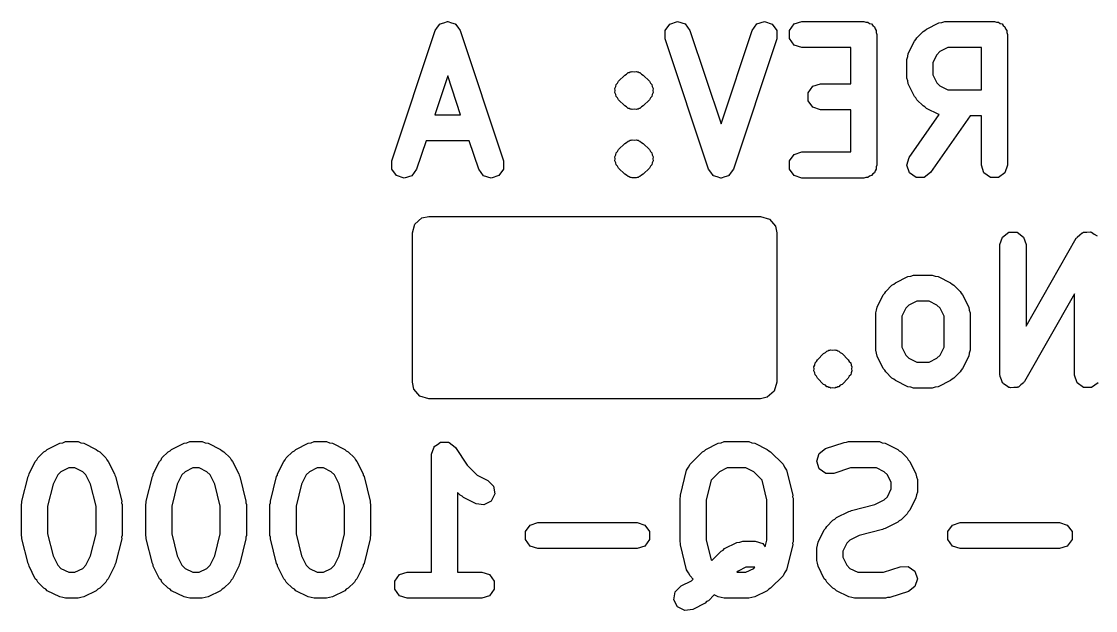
# Model space of a CAD drawing. Extents: x 69.1 to 85.2, y -176.3 to -166.8.
# Drawn here: x 69.14 to 77.37, y -176.12 to -171.61 of the extents above; entities that cross this region are included whole.
import ezdxf

# ---------------------------------------------------------------- set-up
doc = ezdxf.new("R2010")
doc.units = 0
doc.layers.add('BLACK', color=7, linetype='CONTINUOUS')

msp = doc.modelspace()

# ---------------------------------------------------------------- linework, layer by layer
at = {"layer": 'BLACK', "linetype": 'CONTINUOUS'}
for p, q in [((72.3295, -171.651), (72.3471, -171.627)), ((72.3471, -171.627), (72.3478, -171.627)), ((72.3478, -171.627), (72.3483, -171.626)), ((72.3483, -171.626), (72.3771, -171.617)), ((72.3771, -171.617), (72.4057, -171.607)), ((72.4057, -171.607), (72.4065, -171.608)), ((72.4065, -171.608), (72.4072, -171.607)), ((72.4072, -171.607), (72.4359, -171.617)), ((72.4359, -171.617), (72.4646, -171.626)), ((72.4646, -171.626), (72.4651, -171.627)), ((72.4651, -171.627), (72.4659, -171.627)), ((72.4659, -171.627), (72.4834, -171.651)), ((74.073, -171.677), (74.109, -171.627)), ((74.109, -171.627), (74.1676, -171.607)), ((74.1676, -171.607), (74.2265, -171.626)), ((74.2265, -171.626), (74.2632, -171.676)), ((74.7402, -171.676), (74.7769, -171.626)), ((74.7769, -171.626), (74.8358, -171.607)), ((74.8358, -171.607), (74.8944, -171.627)), ((74.8944, -171.627), (74.9304, -171.677)), ((75.0257, -171.676), (75.062, -171.626)), ((75.062, -171.626), (75.1208, -171.607)), ((75.1208, -171.607), (75.597, -171.607)), ((75.597, -171.607), (75.612, -171.612)), ((75.612, -171.612), (75.6279, -171.612)), ((75.6279, -171.612), (75.6407, -171.622)), ((75.6407, -171.622), (75.6557, -171.626)), ((75.6557, -171.626), (75.665, -171.639)), ((75.665, -171.639), (75.6779, -171.649)), ((76.076, -171.666), (76.1713, -171.618)), ((76.1713, -171.618), (76.1941, -171.615)), ((76.1941, -171.615), (76.216, -171.607)), ((76.216, -171.607), (76.597, -171.607)), ((76.597, -171.607), (76.612, -171.612)), ((76.612, -171.612), (76.6279, -171.612)), ((76.6279, -171.612), (76.6407, -171.622)), ((76.6407, -171.622), (76.6557, -171.626)), ((76.6557, -171.626), (76.665, -171.639)), ((76.665, -171.639), (76.6779, -171.649)), ((71.9783, -172.676), (72.3116, -171.676)), ((72.3116, -171.676), (72.3295, -171.651)), ((72.4834, -171.651), (72.5013, -171.676)), ((72.5013, -171.676), (72.8347, -172.676)), ((74.0735, -171.739), (74.073, -171.677)), ((74.2632, -171.676), (74.5017, -172.391)), ((74.5017, -172.391), (74.7402, -171.676)), ((74.9304, -171.677), (74.9299, -171.739)), ((75.0257, -171.738), (75.0257, -171.676)), ((75.6779, -171.649), (75.6827, -171.664)), ((75.6827, -171.664), (75.6921, -171.676)), ((75.6921, -171.676), (75.6921, -171.692)), ((75.6921, -171.692), (75.697, -171.707)), ((75.697, -171.707), (75.697, -172.707)), ((76.0024, -171.732), (76.05, -171.684)), ((76.05, -171.684), (76.0645, -171.677)), ((76.0645, -171.677), (76.076, -171.666)), ((76.6779, -171.649), (76.6827, -171.664)), ((76.6827, -171.664), (76.6921, -171.676)), ((76.6921, -171.676), (76.6921, -171.692)), ((76.6921, -171.692), (76.697, -171.707)), ((76.697, -171.707), (76.697, -172.707)), ((74.4068, -172.739), (74.0735, -171.739)), ((74.9299, -171.739), (74.5966, -172.739)), ((75.062, -171.788), (75.0257, -171.738)), ((75.1208, -171.807), (75.062, -171.788)), ((75.497, -171.807), (75.1208, -171.807)), ((75.497, -172.084), (75.497, -171.807)), ((75.9361, -171.853), (75.9837, -171.758)), ((75.9837, -171.758), (75.9951, -171.746)), ((75.9951, -171.746), (76.0024, -171.732)), ((76.2396, -171.807), (76.18, -171.837)), ((76.497, -171.807), (76.2396, -171.807)), ((76.497, -172.131), (76.497, -171.807)), ((75.9255, -171.898), (75.9326, -171.876)), ((75.9326, -171.876), (75.9361, -171.853)), ((76.1553, -171.862), (76.1255, -171.921)), ((76.18, -171.837), (76.1553, -171.862)), ((75.9255, -172.041), (75.9255, -171.898)), ((76.1255, -171.921), (76.1255, -172.017)), ((72.4065, -172.024), (72.3071, -172.322)), ((72.5058, -172.322), (72.4065, -172.024)), ((73.7167, -172.065), (73.7643, -172.018)), ((73.7643, -172.018), (73.7784, -172.01)), ((73.7784, -172.01), (73.7896, -171.999)), ((73.7896, -171.999), (73.7976, -171.998)), ((73.7976, -171.998), (73.8041, -171.993)), ((73.8041, -171.993), (73.8122, -171.993)), ((73.8122, -171.993), (73.8194, -171.99)), ((73.8194, -171.99), (73.835, -171.992)), ((73.835, -171.992), (73.8507, -171.99)), ((73.8507, -171.99), (73.8579, -171.993)), ((73.8579, -171.993), (73.8659, -171.993)), ((73.8659, -171.993), (73.8725, -171.998)), ((73.8725, -171.998), (73.8804, -171.999)), ((73.8804, -171.999), (73.8916, -172.01)), ((73.8916, -172.01), (73.9058, -172.018)), ((73.9058, -172.018), (73.9534, -172.065)), ((75.9326, -172.063), (75.9255, -172.041)), ((76.1255, -172.017), (76.1553, -172.077)), ((73.6887, -172.12), (73.6958, -172.106)), ((73.6911, -172.136), (73.6887, -172.12)), ((73.6887, -172.152), (73.6911, -172.136)), ((73.6958, -172.106), (73.6983, -172.091)), ((73.6983, -172.091), (73.7095, -172.079)), ((73.7095, -172.079), (73.7167, -172.065)), ((73.9534, -172.065), (73.9606, -172.079)), ((73.9606, -172.079), (73.9718, -172.091)), ((73.9718, -172.091), (73.9742, -172.106)), ((73.9742, -172.106), (73.9814, -172.12)), ((73.9814, -172.12), (73.979, -172.136)), ((73.979, -172.136), (73.9814, -172.152)), ((75.1685, -172.153), (75.2048, -172.103)), ((75.2048, -172.103), (75.2636, -172.084)), ((75.2636, -172.084), (75.497, -172.084)), ((75.9361, -172.085), (75.9326, -172.063)), ((75.9837, -172.181), (75.9361, -172.085)), ((76.1553, -172.077), (76.18, -172.101)), ((76.18, -172.101), (76.2396, -172.131)), ((76.2396, -172.131), (76.497, -172.131)), ((73.6958, -172.166), (73.6887, -172.152)), ((73.6983, -172.181), (73.6958, -172.166)), ((73.7095, -172.193), (73.6983, -172.181)), ((73.7167, -172.207), (73.7095, -172.193)), ((73.7643, -172.254), (73.7167, -172.207)), ((73.9534, -172.207), (73.9058, -172.254)), ((73.9606, -172.193), (73.9534, -172.207)), ((73.9718, -172.181), (73.9606, -172.193)), ((73.9742, -172.166), (73.9718, -172.181)), ((73.9814, -172.152), (73.9742, -172.166)), ((75.1685, -172.214), (75.1685, -172.153)), ((75.2048, -172.264), (75.1685, -172.214)), ((75.9951, -172.192), (75.9837, -172.181)), ((76.0024, -172.207), (75.9951, -172.192)), ((76.05, -172.254), (76.0024, -172.207)), ((73.7784, -172.261), (73.7643, -172.254)), ((73.7896, -172.273), (73.7784, -172.261)), ((73.7976, -172.274), (73.7896, -172.273)), ((73.8041, -172.279), (73.7976, -172.274)), ((73.8122, -172.279), (73.8041, -172.279)), ((73.8194, -172.282), (73.8122, -172.279)), ((73.835, -172.28), (73.8194, -172.282)), ((73.8507, -172.282), (73.835, -172.28)), ((73.8579, -172.279), (73.8507, -172.282)), ((73.8659, -172.279), (73.8579, -172.279)), ((73.8725, -172.274), (73.8659, -172.279)), ((73.8804, -172.273), (73.8725, -172.274)), ((73.8916, -172.261), (73.8804, -172.273)), ((73.9058, -172.254), (73.8916, -172.261)), ((75.2636, -172.284), (75.2048, -172.264)), ((75.497, -172.284), (75.2636, -172.284)), ((75.497, -172.607), (75.497, -172.284)), ((76.0645, -172.262), (76.05, -172.254)), ((76.076, -172.273), (76.0645, -172.262)), ((76.1713, -172.321), (76.076, -172.273)), ((72.3071, -172.322), (72.5058, -172.322)), ((75.9436, -172.65), (76.1739, -172.321)), ((76.4109, -172.331), (76.1074, -172.765)), ((76.1739, -172.321), (76.1713, -172.321)), ((76.497, -172.331), (76.4109, -172.331)), ((76.497, -172.707), (76.497, -172.331)), ((72.2405, -172.522), (72.168, -172.739)), ((72.5725, -172.522), (72.2405, -172.522)), ((72.6449, -172.739), (72.5725, -172.522)), ((73.7167, -172.589), (73.7643, -172.541)), ((73.7643, -172.541), (73.7784, -172.534)), ((73.7784, -172.534), (73.7896, -172.523)), ((73.7896, -172.523), (73.7976, -172.522)), ((73.7976, -172.522), (73.8041, -172.517)), ((73.8041, -172.517), (73.8122, -172.517)), ((73.8122, -172.517), (73.8194, -172.513)), ((73.8194, -172.513), (73.835, -172.516)), ((73.835, -172.516), (73.8507, -172.513)), ((73.8507, -172.513), (73.8579, -172.517)), ((73.8579, -172.517), (73.8659, -172.517)), ((73.8659, -172.517), (73.8725, -172.522)), ((73.8725, -172.522), (73.8804, -172.523)), ((73.8804, -172.523), (73.8916, -172.534)), ((73.8916, -172.534), (73.9058, -172.541)), ((73.9058, -172.541), (73.9534, -172.589)), ((73.6887, -172.644), (73.6958, -172.63)), ((73.6958, -172.63), (73.6983, -172.614)), ((73.6983, -172.614), (73.7095, -172.603)), ((73.7095, -172.603), (73.7167, -172.589)), ((73.9534, -172.589), (73.9606, -172.603)), ((73.9606, -172.603), (73.9718, -172.614)), ((73.9718, -172.614), (73.9742, -172.63)), ((73.9742, -172.63), (73.9814, -172.644)), ((75.0257, -172.676), (75.062, -172.626)), ((75.062, -172.626), (75.1208, -172.607)), ((75.1208, -172.607), (75.497, -172.607)), ((71.9778, -172.738), (71.9783, -172.676)), ((72.8347, -172.676), (72.8351, -172.738)), ((73.6911, -172.66), (73.6887, -172.644)), ((73.6887, -172.675), (73.6911, -172.66)), ((73.6958, -172.69), (73.6887, -172.675)), ((73.6983, -172.705), (73.6958, -172.69)), ((73.7095, -172.716), (73.6983, -172.705)), ((73.9718, -172.705), (73.9606, -172.716)), ((73.9742, -172.69), (73.9718, -172.705)), ((73.9814, -172.675), (73.9742, -172.69)), ((73.9814, -172.644), (73.979, -172.66)), ((73.979, -172.66), (73.9814, -172.675)), ((75.0257, -172.738), (75.0257, -172.676)), ((75.697, -172.707), (75.6921, -172.722)), ((75.9255, -172.709), (75.9436, -172.65)), ((75.9457, -172.768), (75.9255, -172.709)), ((76.516, -172.766), (76.497, -172.707)), ((76.697, -172.707), (76.6779, -172.766)), ((72.0138, -172.788), (71.9778, -172.738)), ((72.0724, -172.807), (72.0138, -172.788)), ((72.1313, -172.789), (72.0724, -172.807)), ((72.168, -172.739), (72.1313, -172.789)), ((72.6816, -172.789), (72.6449, -172.739)), ((72.7406, -172.807), (72.6816, -172.789)), ((72.7992, -172.788), (72.7406, -172.807)), ((72.8351, -172.738), (72.7992, -172.788)), ((73.7167, -172.73), (73.7095, -172.716)), ((73.7643, -172.778), (73.7167, -172.73)), ((73.7784, -172.785), (73.7643, -172.778)), ((73.7896, -172.796), (73.7784, -172.785)), ((73.7976, -172.798), (73.7896, -172.796)), ((73.8041, -172.802), (73.7976, -172.798)), ((73.8725, -172.798), (73.8659, -172.802)), ((73.8804, -172.796), (73.8725, -172.798)), ((73.8916, -172.785), (73.8804, -172.796)), ((73.9058, -172.778), (73.8916, -172.785)), ((73.9534, -172.73), (73.9058, -172.778)), ((73.9606, -172.716), (73.9534, -172.73)), ((74.4248, -172.763), (74.4068, -172.739)), ((74.4423, -172.788), (74.4248, -172.763)), ((74.4431, -172.788), (74.4423, -172.788)), ((74.4436, -172.789), (74.4431, -172.788)), ((74.4723, -172.798), (74.4436, -172.789)), ((74.501, -172.807), (74.4723, -172.798)), ((74.5311, -172.798), (74.5025, -172.807)), ((74.5599, -172.789), (74.5311, -172.798)), ((74.5603, -172.788), (74.5599, -172.789)), ((74.5611, -172.788), (74.5603, -172.788)), ((74.5787, -172.763), (74.5611, -172.788)), ((74.5966, -172.739), (74.5787, -172.763)), ((75.062, -172.788), (75.0257, -172.738)), ((75.1208, -172.807), (75.062, -172.788)), ((75.6407, -172.793), (75.6279, -172.802)), ((75.6557, -172.788), (75.6407, -172.793)), ((75.665, -172.775), (75.6557, -172.788)), ((75.6779, -172.766), (75.665, -172.775)), ((75.6827, -172.751), (75.6779, -172.766)), ((75.6921, -172.738), (75.6827, -172.751)), ((75.6921, -172.722), (75.6921, -172.738)), ((75.9963, -172.803), (75.9457, -172.768)), ((76.1074, -172.765), (76.0581, -172.802)), ((76.566, -172.802), (76.516, -172.766)), ((76.6779, -172.766), (76.6279, -172.802)), ((73.8122, -172.802), (73.8041, -172.802)), ((73.8194, -172.806), (73.8122, -172.802)), ((73.835, -172.804), (73.8194, -172.806)), ((73.8507, -172.806), (73.835, -172.804)), ((73.8579, -172.802), (73.8507, -172.806)), ((73.8659, -172.802), (73.8579, -172.802)), ((74.5017, -172.807), (74.501, -172.807)), ((74.5025, -172.807), (74.5017, -172.807)), ((75.597, -172.807), (75.1208, -172.807)), ((75.612, -172.802), (75.597, -172.807)), ((75.6279, -172.802), (75.612, -172.802)), ((76.0581, -172.802), (75.9963, -172.803)), ((76.6279, -172.802), (76.566, -172.802)), ((72.156, -173.159), (72.2097, -173.112)), ((72.2097, -173.112), (72.262, -173.101)), ((72.262, -173.101), (74.804, -173.101)), ((74.804, -173.101), (74.8721, -173.121)), ((74.8721, -173.121), (74.9186, -173.175)), ((72.136, -173.227), (72.156, -173.159)), ((74.9186, -173.175), (74.93, -173.227)), ((72.136, -174.372), (72.136, -173.227)), ((74.93, -173.227), (74.93, -174.372)), ((76.6398, -173.317), (76.6589, -173.259)), ((76.6589, -173.259), (76.7089, -173.222)), ((76.7089, -173.222), (76.7707, -173.222)), ((76.7707, -173.222), (76.8207, -173.259)), ((76.8207, -173.259), (76.8398, -173.317)), ((76.8398, -173.941), (77.2244, -173.268)), ((77.2244, -173.268), (77.2286, -173.264)), ((77.2286, -173.264), (77.2303, -173.259)), ((77.2303, -173.259), (77.2511, -173.243)), ((77.2511, -173.243), (77.2702, -173.226)), ((77.2702, -173.226), (77.2758, -173.226)), ((77.2758, -173.226), (77.2803, -173.222)), ((77.2803, -173.222), (77.306, -173.222)), ((77.306, -173.222), (77.3316, -173.219)), ((77.3316, -173.219), (77.3365, -173.222)), ((77.3365, -173.222), (77.3421, -173.222)), ((77.3421, -173.222), (77.3629, -173.237)), ((77.3629, -173.237), (77.3853, -173.25)), ((76.6398, -174.317), (76.6398, -173.317)), ((76.8398, -173.317), (76.8398, -173.941)), ((75.812, -173.628), (75.8264, -173.62)), ((75.8264, -173.62), (75.8379, -173.609)), ((75.8379, -173.609), (75.9332, -173.561)), ((75.9332, -173.561), (75.956, -173.558)), ((75.956, -173.558), (75.9779, -173.551)), ((75.9779, -173.551), (76.1208, -173.551)), ((76.1208, -173.551), (76.1427, -173.558)), ((76.1427, -173.558), (76.1655, -173.561)), ((76.1655, -173.561), (76.2607, -173.609)), ((76.2607, -173.609), (76.2723, -173.62)), ((76.2723, -173.62), (76.2867, -173.628)), ((75.698, -173.796), (75.7456, -173.701)), ((75.7456, -173.701), (75.757, -173.69)), ((75.757, -173.69), (75.7643, -173.675)), ((75.7643, -173.675), (75.812, -173.628)), ((76.2867, -173.628), (76.3343, -173.675)), ((76.3343, -173.675), (76.3417, -173.69)), ((76.3417, -173.69), (76.3531, -173.701)), ((76.3531, -173.701), (76.4007, -173.796)), ((77.2112, -173.694), (76.8266, -174.367)), ((77.2112, -174.317), (77.2112, -173.694)), ((75.9419, -173.781), (75.9172, -173.805)), ((76.0015, -173.751), (75.9419, -173.781)), ((76.0972, -173.751), (76.0015, -173.751)), ((76.1568, -173.781), (76.0972, -173.751)), ((76.1814, -173.805), (76.1568, -173.781)), ((75.6874, -173.841), (75.6946, -173.819)), ((75.6874, -174.127), (75.6874, -173.841)), ((75.6946, -173.819), (75.698, -173.796)), ((75.9172, -173.805), (75.8874, -173.865)), ((75.8874, -173.865), (75.8874, -174.103)), ((76.2112, -173.865), (76.1814, -173.805)), ((76.2112, -174.103), (76.2112, -173.865)), ((76.4007, -173.796), (76.4041, -173.819)), ((76.4041, -173.819), (76.4112, -173.841)), ((76.4112, -173.841), (76.4112, -174.127)), ((75.8874, -174.103), (75.9172, -174.163)), ((76.1814, -174.163), (76.2112, -174.103)), ((75.2405, -174.199), (75.2881, -174.151)), ((75.2881, -174.151), (75.3023, -174.144)), ((75.3023, -174.144), (75.3135, -174.133)), ((75.3135, -174.133), (75.3214, -174.132)), ((75.3214, -174.132), (75.328, -174.127)), ((75.328, -174.127), (75.336, -174.127)), ((75.336, -174.127), (75.3432, -174.123)), ((75.3432, -174.123), (75.3589, -174.126)), ((75.3589, -174.126), (75.3745, -174.123)), ((75.3745, -174.123), (75.3817, -174.127)), ((75.3817, -174.127), (75.3898, -174.127)), ((75.3898, -174.127), (75.3963, -174.132)), ((75.3963, -174.132), (75.4043, -174.133)), ((75.4043, -174.133), (75.4155, -174.144)), ((75.4155, -174.144), (75.4296, -174.151)), ((75.4296, -174.151), (75.4772, -174.199)), ((75.6946, -174.149), (75.6874, -174.127)), ((75.698, -174.172), (75.6946, -174.149)), ((75.7456, -174.267), (75.698, -174.172)), ((75.9172, -174.163), (75.9419, -174.188)), ((75.9419, -174.188), (76.0015, -174.217)), ((76.0972, -174.217), (76.1568, -174.188)), ((76.1568, -174.188), (76.1814, -174.163)), ((76.4007, -174.172), (76.3531, -174.267)), ((76.4041, -174.149), (76.4007, -174.172)), ((76.4112, -174.127), (76.4041, -174.149)), ((75.2125, -174.254), (75.2197, -174.24)), ((75.2149, -174.27), (75.2125, -174.254)), ((75.2125, -174.285), (75.2149, -174.27)), ((75.2197, -174.24), (75.2221, -174.224)), ((75.2221, -174.224), (75.2333, -174.213)), ((75.2333, -174.213), (75.2405, -174.199)), ((75.4772, -174.199), (75.4844, -174.213)), ((75.4844, -174.213), (75.4956, -174.224)), ((75.4956, -174.224), (75.4981, -174.24)), ((75.4981, -174.24), (75.5052, -174.254)), ((75.5052, -174.254), (75.5028, -174.27)), ((75.5028, -174.27), (75.5052, -174.285)), ((75.757, -174.278), (75.7456, -174.267)), ((75.7643, -174.293), (75.757, -174.278)), ((76.0015, -174.217), (76.0972, -174.217)), ((76.3417, -174.278), (76.3343, -174.293)), ((76.3531, -174.267), (76.3417, -174.278)), ((75.2197, -174.3), (75.2125, -174.285)), ((75.2221, -174.315), (75.2197, -174.3)), ((75.2333, -174.326), (75.2221, -174.315)), ((75.2405, -174.34), (75.2333, -174.326)), ((75.2881, -174.388), (75.2405, -174.34)), ((75.4772, -174.34), (75.4296, -174.388)), ((75.4844, -174.326), (75.4772, -174.34)), ((75.4956, -174.315), (75.4844, -174.326)), ((75.4981, -174.3), (75.4956, -174.315)), ((75.5052, -174.285), (75.4981, -174.3)), ((75.812, -174.34), (75.7643, -174.293)), ((75.8264, -174.348), (75.812, -174.34)), ((75.8379, -174.359), (75.8264, -174.348)), ((75.9332, -174.407), (75.8379, -174.359)), ((76.2607, -174.359), (76.1655, -174.407)), ((76.2723, -174.348), (76.2607, -174.359)), ((76.2867, -174.34), (76.2723, -174.348)), ((76.3343, -174.293), (76.2867, -174.34)), ((76.6416, -174.323), (76.6398, -174.317)), ((76.6404, -174.328), (76.6416, -174.323)), ((76.651, -174.352), (76.6404, -174.328)), ((76.6589, -174.376), (76.651, -174.352)), ((77.2303, -174.376), (77.2112, -174.317)), ((72.1474, -174.424), (72.136, -174.372)), ((72.1939, -174.478), (72.1474, -174.424)), ((74.91, -174.44), (74.8563, -174.487)), ((74.93, -174.372), (74.91, -174.44)), ((75.3023, -174.395), (75.2881, -174.388)), ((75.3135, -174.406), (75.3023, -174.395)), ((75.3214, -174.408), (75.3135, -174.406)), ((75.328, -174.412), (75.3214, -174.408)), ((75.336, -174.412), (75.328, -174.412)), ((75.3432, -174.416), (75.336, -174.412)), ((75.3589, -174.414), (75.3432, -174.416)), ((75.3745, -174.416), (75.3589, -174.414)), ((75.3817, -174.412), (75.3745, -174.416)), ((75.3898, -174.412), (75.3817, -174.412)), ((75.3963, -174.408), (75.3898, -174.412)), ((75.4043, -174.406), (75.3963, -174.408)), ((75.4155, -174.395), (75.4043, -174.406)), ((75.4296, -174.388), (75.4155, -174.395)), ((75.956, -174.41), (75.9332, -174.407)), ((75.9779, -174.417), (75.956, -174.41)), ((76.1208, -174.417), (75.9779, -174.417)), ((76.1427, -174.41), (76.1208, -174.417)), ((76.1655, -174.407), (76.1427, -174.41)), ((76.6635, -174.379), (76.6589, -174.376)), ((76.6658, -174.385), (76.6635, -174.379)), ((76.6881, -174.397), (76.6658, -174.385)), ((76.7089, -174.412), (76.6881, -174.397)), ((76.7146, -174.412), (76.7089, -174.412)), ((76.7195, -174.415), (76.7146, -174.412)), ((76.745, -174.412), (76.7195, -174.415)), ((76.7707, -174.412), (76.745, -174.412)), ((76.7753, -174.409), (76.7707, -174.412)), ((76.7809, -174.409), (76.7753, -174.409)), ((76.7999, -174.391), (76.7809, -174.409)), ((76.8207, -174.376), (76.7999, -174.391)), ((76.8225, -174.371), (76.8207, -174.376)), ((76.8266, -174.367), (76.8225, -174.371)), ((77.2803, -174.412), (77.2303, -174.376)), ((77.3421, -174.412), (77.2803, -174.412)), ((77.3921, -174.376), (77.3421, -174.412)), ((72.262, -174.498), (72.1939, -174.478)), ((74.804, -174.498), (72.262, -174.498)), ((74.8563, -174.487), (74.804, -174.498)), ((69.3379, -174.886), (69.4332, -174.838)), ((69.4332, -174.838), (69.456, -174.835)), ((69.456, -174.835), (69.4779, -174.827)), ((69.4779, -174.827), (69.5731, -174.827)), ((69.5731, -174.827), (69.5951, -174.835)), ((69.5951, -174.835), (69.6179, -174.838)), ((69.6179, -174.838), (69.7131, -174.886)), ((70.2903, -174.886), (70.3856, -174.838)), ((70.3856, -174.838), (70.4084, -174.835)), ((70.4084, -174.835), (70.4303, -174.827)), ((70.4303, -174.827), (70.5255, -174.827)), ((70.5255, -174.827), (70.5474, -174.835)), ((70.5474, -174.835), (70.5702, -174.838)), ((70.5702, -174.838), (70.6655, -174.886)), ((71.2427, -174.886), (71.3379, -174.838)), ((71.3379, -174.838), (71.3607, -174.835)), ((71.3607, -174.835), (71.3827, -174.827)), ((71.3827, -174.827), (71.4779, -174.827)), ((71.4779, -174.827), (71.4998, -174.835)), ((71.4998, -174.835), (71.5226, -174.838)), ((71.5226, -174.838), (71.6179, -174.886)), ((72.3042, -174.865), (72.3283, -174.849)), ((72.3283, -174.849), (72.3518, -174.832)), ((72.3518, -174.832), (72.3539, -174.832)), ((72.3539, -174.832), (72.3556, -174.831)), ((72.3556, -174.831), (72.3846, -174.832)), ((72.3846, -174.832), (72.4136, -174.832)), ((72.4136, -174.832), (72.4153, -174.834)), ((72.4153, -174.834), (72.4174, -174.834)), ((72.4174, -174.834), (72.4401, -174.852)), ((72.4401, -174.852), (72.4636, -174.869)), ((74.3856, -174.886), (74.4808, -174.838)), ((74.4808, -174.838), (74.5036, -174.835)), ((74.5036, -174.835), (74.5255, -174.827)), ((74.5255, -174.827), (74.716, -174.827)), ((74.716, -174.827), (74.7379, -174.835)), ((74.7379, -174.835), (74.7607, -174.838)), ((74.7607, -174.838), (74.856, -174.886)), ((75.3034, -174.88), (75.4463, -174.833)), ((75.4463, -174.833), (75.4625, -174.832)), ((75.4625, -174.832), (75.4779, -174.827)), ((75.4779, -174.827), (75.716, -174.827)), ((75.716, -174.827), (75.7379, -174.835)), ((75.7379, -174.835), (75.7607, -174.838)), ((75.7607, -174.838), (75.856, -174.886)), ((69.2643, -174.952), (69.312, -174.904)), ((69.312, -174.904), (69.3264, -174.897)), ((69.3264, -174.897), (69.3379, -174.886)), ((69.7131, -174.886), (69.7246, -174.897)), ((69.7246, -174.897), (69.7391, -174.904)), ((69.7391, -174.904), (69.7867, -174.952)), ((70.2167, -174.952), (70.2643, -174.904)), ((70.2643, -174.904), (70.2788, -174.897)), ((70.2788, -174.897), (70.2903, -174.886)), ((70.6655, -174.886), (70.677, -174.897)), ((70.677, -174.897), (70.6915, -174.904)), ((70.6915, -174.904), (70.7391, -174.952)), ((71.1691, -174.952), (71.2167, -174.904)), ((71.2167, -174.904), (71.2312, -174.897)), ((71.2312, -174.897), (71.2427, -174.886)), ((71.6179, -174.886), (71.6294, -174.897)), ((71.6294, -174.897), (71.6439, -174.904)), ((71.6439, -174.904), (71.6915, -174.952)), ((72.2827, -174.923), (72.2928, -174.896)), ((72.2833, -174.925), (72.2827, -174.923)), ((72.2827, -174.927), (72.2833, -174.925)), ((72.2827, -175.827), (72.2827, -174.927)), ((72.2928, -174.896), (72.3018, -174.869)), ((72.3018, -174.869), (72.3035, -174.867)), ((72.3035, -174.867), (72.3042, -174.865)), ((72.4636, -174.869), (72.4642, -174.871)), ((72.4642, -174.871), (72.4659, -174.872)), ((72.4659, -174.872), (72.5556, -175.007)), ((74.2643, -175), (74.3596, -174.904)), ((74.3596, -174.904), (74.374, -174.897)), ((74.374, -174.897), (74.3856, -174.886)), ((74.856, -174.886), (74.8675, -174.897)), ((74.8675, -174.897), (74.8819, -174.904)), ((74.8819, -174.904), (74.9772, -175)), ((75.235, -174.976), (75.2537, -174.917)), ((75.2537, -174.917), (75.3034, -174.88)), ((75.856, -174.886), (75.8675, -174.897)), ((75.8675, -174.897), (75.8819, -174.904)), ((75.8819, -174.904), (75.9296, -174.952)), ((69.198, -175.073), (69.2456, -174.978)), ((69.2456, -174.978), (69.257, -174.966)), ((69.257, -174.966), (69.2643, -174.952)), ((69.7867, -174.952), (69.7941, -174.966)), ((69.7941, -174.966), (69.8054, -174.978)), ((69.8054, -174.978), (69.8531, -175.073)), ((70.1504, -175.073), (70.198, -174.978)), ((70.198, -174.978), (70.2094, -174.966)), ((70.2094, -174.966), (70.2167, -174.952)), ((70.7391, -174.952), (70.7464, -174.966)), ((70.7464, -174.966), (70.7578, -174.978)), ((70.7578, -174.978), (70.8054, -175.073)), ((71.1027, -175.073), (71.1504, -174.978)), ((71.1504, -174.978), (71.1617, -174.966)), ((71.1617, -174.966), (71.1691, -174.952)), ((71.6915, -174.952), (71.6988, -174.966)), ((71.6988, -174.966), (71.7102, -174.978)), ((71.7102, -174.978), (71.7578, -175.073)), ((72.5556, -175.007), (72.6324, -175.083)), ((74.2522, -175.023), (74.2643, -175)), ((74.9772, -175), (74.9893, -175.023)), ((75.2546, -175.034), (75.235, -174.976)), ((75.9296, -174.952), (75.9369, -174.966)), ((75.9369, -174.966), (75.9483, -174.978)), ((75.9483, -174.978), (75.9959, -175.073)), ((69.1428, -175.284), (69.1904, -175.094)), ((69.1904, -175.094), (69.1963, -175.084)), ((69.1963, -175.084), (69.198, -175.073)), ((69.4172, -175.082), (69.3818, -175.153)), ((69.4419, -175.057), (69.4172, -175.082)), ((69.5015, -175.027), (69.4419, -175.057)), ((69.5495, -175.027), (69.5015, -175.027)), ((69.6091, -175.057), (69.5495, -175.027)), ((69.6338, -175.082), (69.6091, -175.057)), ((69.6693, -175.153), (69.6338, -175.082)), ((69.8531, -175.073), (69.8547, -175.084)), ((69.8547, -175.084), (69.8606, -175.094)), ((69.8606, -175.094), (69.9083, -175.284)), ((70.0952, -175.284), (70.1428, -175.094)), ((70.1428, -175.094), (70.1487, -175.084)), ((70.1487, -175.084), (70.1504, -175.073)), ((70.3696, -175.082), (70.3342, -175.153)), ((70.3943, -175.057), (70.3696, -175.082)), ((70.4539, -175.027), (70.3943, -175.057)), ((70.5019, -175.027), (70.4539, -175.027)), ((70.5615, -175.057), (70.5019, -175.027)), ((70.5862, -175.082), (70.5615, -175.057)), ((70.6216, -175.153), (70.5862, -175.082)), ((70.8054, -175.073), (70.8071, -175.084)), ((70.8071, -175.084), (70.813, -175.094)), ((70.813, -175.094), (70.8606, -175.284)), ((71.0476, -175.284), (71.0952, -175.094)), ((71.0952, -175.094), (71.1011, -175.084)), ((71.1011, -175.084), (71.1027, -175.073)), ((71.322, -175.082), (71.2865, -175.153)), ((71.3467, -175.057), (71.322, -175.082)), ((71.4063, -175.027), (71.3467, -175.057)), ((71.4543, -175.027), (71.4063, -175.027)), ((71.5139, -175.057), (71.4543, -175.027)), ((71.5386, -175.082), (71.5139, -175.057)), ((71.574, -175.153), (71.5386, -175.082)), ((71.7578, -175.073), (71.7595, -175.084)), ((71.7595, -175.084), (71.7654, -175.094)), ((71.7654, -175.094), (71.813, -175.284)), ((72.6324, -175.083), (72.7131, -175.124)), ((74.1904, -175.236), (74.238, -175.046)), ((74.238, -175.046), (74.2522, -175.023)), ((74.4895, -175.057), (74.4253, -175.121)), ((74.5491, -175.027), (74.4895, -175.057)), ((74.6924, -175.027), (74.5491, -175.027)), ((74.752, -175.057), (74.6924, -175.027)), ((74.8162, -175.121), (74.752, -175.057)), ((74.9893, -175.023), (75.0035, -175.046)), ((75.0035, -175.046), (75.0511, -175.236)), ((75.3049, -175.07), (75.2546, -175.034)), ((75.3667, -175.07), (75.3049, -175.07)), ((75.4941, -175.027), (75.3667, -175.07)), ((75.6924, -175.027), (75.4941, -175.027)), ((75.752, -175.057), (75.6924, -175.027)), ((75.7767, -175.082), (75.752, -175.057)), ((75.8065, -175.141), (75.7767, -175.082)), ((75.9959, -175.073), (75.9994, -175.096)), ((75.9994, -175.096), (76.0065, -175.118)), ((69.3818, -175.153), (69.3398, -175.321)), ((69.7112, -175.321), (69.6693, -175.153)), ((70.3342, -175.153), (70.2922, -175.321)), ((70.6636, -175.321), (70.6216, -175.153)), ((71.2865, -175.153), (71.2446, -175.321)), ((71.616, -175.321), (71.574, -175.153)), ((72.7131, -175.124), (72.7571, -175.167)), ((72.7571, -175.167), (72.7673, -175.228)), ((74.4253, -175.121), (74.3874, -175.273)), ((74.8541, -175.273), (74.8162, -175.121)), ((75.8065, -175.189), (75.8065, -175.141)), ((76.0065, -175.118), (76.0065, -175.213)), ((72.5024, -175.236), (72.4827, -175.216)), ((72.4827, -175.216), (72.4827, -175.827)), ((72.5169, -175.244), (72.5024, -175.236)), ((72.5284, -175.255), (72.5169, -175.244)), ((72.6237, -175.303), (72.5284, -175.255)), ((72.7673, -175.228), (72.7396, -175.283)), ((74.1874, -175.261), (74.1913, -175.249)), ((74.1874, -175.594), (74.1874, -175.261)), ((74.1913, -175.249), (74.1904, -175.236)), ((75.0511, -175.236), (75.0502, -175.249)), ((75.0502, -175.249), (75.0541, -175.261)), ((75.0541, -175.261), (75.0541, -175.594)), ((75.752, -175.274), (75.7767, -175.249)), ((75.7767, -175.249), (75.8065, -175.189)), ((75.9959, -175.258), (75.9483, -175.353)), ((75.9994, -175.235), (75.9959, -175.258)), ((76.0065, -175.213), (75.9994, -175.235)), ((69.1398, -175.308), (69.1437, -175.296)), ((69.1398, -175.546), (69.1398, -175.308)), ((69.1437, -175.296), (69.1428, -175.284)), ((69.3398, -175.321), (69.3398, -175.534)), ((69.7112, -175.534), (69.7112, -175.321)), ((69.9083, -175.284), (69.9074, -175.296)), ((69.9074, -175.296), (69.9112, -175.308)), ((69.9112, -175.308), (69.9112, -175.546)), ((70.0922, -175.308), (70.096, -175.296)), ((70.0922, -175.546), (70.0922, -175.308)), ((70.096, -175.296), (70.0952, -175.284)), ((70.2922, -175.321), (70.2922, -175.534)), ((70.6636, -175.534), (70.6636, -175.321)), ((70.8606, -175.284), (70.8598, -175.296)), ((70.8598, -175.296), (70.8636, -175.308)), ((70.8636, -175.308), (70.8636, -175.546)), ((71.0446, -175.308), (71.0484, -175.296)), ((71.0446, -175.546), (71.0446, -175.308)), ((71.0484, -175.296), (71.0476, -175.284)), ((71.2446, -175.321), (71.2446, -175.534)), ((71.616, -175.534), (71.616, -175.321)), ((71.813, -175.284), (71.8122, -175.296)), ((71.8122, -175.296), (71.816, -175.308)), ((71.816, -175.308), (71.816, -175.546)), ((72.6848, -175.312), (72.6237, -175.303)), ((72.7396, -175.283), (72.6848, -175.312)), ((74.3874, -175.273), (74.3874, -175.582)), ((74.8541, -175.582), (74.8541, -175.273)), ((75.5013, -175.354), (75.6811, -175.309)), ((75.6811, -175.309), (75.752, -175.274)), ((75.312, -175.476), (75.3596, -175.428)), ((75.3596, -175.428), (75.374, -175.421)), ((75.374, -175.421), (75.3856, -175.409)), ((75.3856, -175.409), (75.4808, -175.362)), ((75.4808, -175.362), (75.4918, -175.36)), ((75.4918, -175.36), (75.5013, -175.354)), ((75.8819, -175.427), (75.8675, -175.434)), ((75.9296, -175.379), (75.8819, -175.427)), ((75.9369, -175.365), (75.9296, -175.379)), ((75.9483, -175.353), (75.9369, -175.365)), ((73.0018, -175.516), (73.0382, -175.466)), ((73.0382, -175.466), (73.097, -175.446)), ((73.097, -175.446), (73.8589, -175.446)), ((73.8589, -175.446), (73.9176, -175.466)), ((73.9176, -175.466), (73.954, -175.516)), ((75.2456, -175.597), (75.2932, -175.502)), ((75.2932, -175.502), (75.3046, -175.49)), ((75.3046, -175.49), (75.312, -175.476)), ((75.7403, -175.501), (75.5604, -175.546)), ((75.7497, -175.495), (75.7403, -175.501)), ((75.7607, -175.493), (75.7497, -175.495)), ((75.856, -175.445), (75.7607, -175.493)), ((75.8675, -175.434), (75.856, -175.445)), ((76.2399, -175.516), (76.2763, -175.466)), ((76.2763, -175.466), (76.335, -175.446)), ((76.335, -175.446), (77.097, -175.446)), ((77.097, -175.446), (77.1557, -175.466)), ((77.1557, -175.466), (77.1921, -175.516)), ((69.1437, -175.558), (69.1398, -175.546)), ((69.1428, -175.571), (69.1437, -175.558)), ((69.1904, -175.761), (69.1428, -175.571)), ((69.3398, -175.534), (69.3818, -175.702)), ((69.6693, -175.702), (69.7112, -175.534)), ((69.9083, -175.571), (69.8606, -175.761)), ((69.9112, -175.546), (69.9074, -175.558)), ((69.9074, -175.558), (69.9083, -175.571)), ((70.096, -175.558), (70.0922, -175.546)), ((70.0952, -175.571), (70.096, -175.558)), ((70.1428, -175.761), (70.0952, -175.571)), ((70.2922, -175.534), (70.3342, -175.702)), ((70.6216, -175.702), (70.6636, -175.534)), ((70.8606, -175.571), (70.813, -175.761)), ((70.8636, -175.546), (70.8598, -175.558)), ((70.8598, -175.558), (70.8606, -175.571)), ((71.0484, -175.558), (71.0446, -175.546)), ((71.0476, -175.571), (71.0484, -175.558)), ((71.0952, -175.761), (71.0476, -175.571)), ((71.2446, -175.534), (71.2865, -175.702)), ((71.574, -175.702), (71.616, -175.534)), ((71.813, -175.571), (71.7654, -175.761)), ((71.816, -175.546), (71.8122, -175.558)), ((71.8122, -175.558), (71.813, -175.571)), ((73.0018, -175.577), (73.0018, -175.516)), ((73.0382, -175.627), (73.0018, -175.577)), ((73.954, -175.577), (73.9176, -175.627)), ((73.954, -175.516), (73.954, -175.577)), ((74.1913, -175.606), (74.1874, -175.594)), ((74.3874, -175.582), (74.4253, -175.733)), ((74.6237, -175.6), (74.6465, -175.596)), ((74.6465, -175.596), (74.6684, -175.589)), ((74.6684, -175.589), (74.7636, -175.589)), ((74.7636, -175.589), (74.8224, -175.608)), ((74.841, -175.634), (74.8541, -175.582)), ((75.0541, -175.594), (75.0502, -175.606)), ((75.2422, -175.62), (75.2456, -175.597)), ((75.4895, -175.581), (75.4649, -175.606)), ((75.5604, -175.546), (75.4895, -175.581)), ((76.2399, -175.577), (76.2399, -175.516)), ((76.2763, -175.627), (76.2399, -175.577)), ((77.1921, -175.577), (77.1557, -175.627)), ((77.1921, -175.516), (77.1921, -175.577)), ((73.097, -175.646), (73.0382, -175.627)), ((73.8589, -175.646), (73.097, -175.646)), ((73.9176, -175.627), (73.8589, -175.646)), ((74.1904, -175.618), (74.1913, -175.606)), ((74.238, -175.809), (74.1904, -175.618)), ((74.4303, -175.738), (74.5024, -175.666)), ((74.5024, -175.666), (74.5169, -175.659)), ((74.5169, -175.659), (74.5284, -175.647)), ((74.5284, -175.647), (74.6237, -175.6)), ((74.8224, -175.608), (74.841, -175.634)), ((75.0511, -175.618), (75.0035, -175.809)), ((75.0502, -175.606), (75.0511, -175.618)), ((75.235, -175.642), (75.2422, -175.62)), ((75.235, -175.737), (75.235, -175.642)), ((75.4649, -175.606), (75.435, -175.665)), ((75.435, -175.665), (75.435, -175.713)), ((76.335, -175.646), (76.2763, -175.627)), ((77.097, -175.646), (76.335, -175.646)), ((77.1557, -175.627), (77.097, -175.646)), ((69.1963, -175.771), (69.1904, -175.761)), ((69.3818, -175.702), (69.4172, -175.773)), ((69.6338, -175.773), (69.6693, -175.702)), ((69.8606, -175.761), (69.8547, -175.771)), ((70.1487, -175.771), (70.1428, -175.761)), ((70.3342, -175.702), (70.3696, -175.773)), ((70.5862, -175.773), (70.6216, -175.702)), ((70.813, -175.761), (70.8071, -175.771)), ((71.1011, -175.771), (71.0952, -175.761)), ((71.2865, -175.702), (71.322, -175.773)), ((71.5386, -175.773), (71.574, -175.702)), ((71.7654, -175.761), (71.7595, -175.771)), ((74.4253, -175.733), (74.4303, -175.738)), ((75.2422, -175.759), (75.235, -175.737)), ((75.2456, -175.782), (75.2422, -175.759)), ((75.435, -175.713), (75.4649, -175.773)), ((69.198, -175.782), (69.1963, -175.771)), ((69.2456, -175.877), (69.198, -175.782)), ((69.4172, -175.773), (69.4419, -175.798)), ((69.4419, -175.798), (69.5015, -175.827)), ((69.5015, -175.827), (69.5495, -175.827)), ((69.5495, -175.827), (69.6091, -175.798)), ((69.6091, -175.798), (69.6338, -175.773)), ((69.8531, -175.782), (69.8054, -175.877)), ((69.8547, -175.771), (69.8531, -175.782)), ((70.1504, -175.782), (70.1487, -175.771)), ((70.198, -175.877), (70.1504, -175.782)), ((70.3696, -175.773), (70.3943, -175.798)), ((70.3943, -175.798), (70.4539, -175.827)), ((70.4539, -175.827), (70.5019, -175.827)), ((70.5019, -175.827), (70.5615, -175.798)), ((70.5615, -175.798), (70.5862, -175.773)), ((70.8054, -175.782), (70.7578, -175.877)), ((70.8071, -175.771), (70.8054, -175.782)), ((71.1027, -175.782), (71.1011, -175.771)), ((71.1504, -175.877), (71.1027, -175.782)), ((71.322, -175.773), (71.3467, -175.798)), ((71.3467, -175.798), (71.4063, -175.827)), ((71.4063, -175.827), (71.4543, -175.827)), ((71.4543, -175.827), (71.5139, -175.798)), ((71.5139, -175.798), (71.5386, -175.773)), ((71.7578, -175.782), (71.7102, -175.877)), ((71.7595, -175.771), (71.7578, -175.782)), ((72.0382, -175.846), (72.097, -175.827)), ((72.097, -175.827), (72.2827, -175.827)), ((72.4827, -175.827), (72.6684, -175.827)), ((72.6684, -175.827), (72.7272, -175.846)), ((74.2522, -175.831), (74.238, -175.809)), ((74.2643, -175.855), (74.2522, -175.831)), ((74.6324, -175.819), (74.6241, -175.827)), ((74.6241, -175.827), (74.6924, -175.827)), ((74.692, -175.789), (74.6324, -175.819)), ((74.7603, -175.789), (74.692, -175.789)), ((74.6924, -175.827), (74.752, -175.798)), ((74.752, -175.798), (74.7603, -175.789)), ((74.9893, -175.831), (74.9772, -175.855)), ((75.0035, -175.809), (74.9893, -175.831)), ((75.2932, -175.877), (75.2456, -175.782)), ((75.4649, -175.773), (75.4895, -175.798)), ((75.4895, -175.798), (75.5491, -175.827)), ((75.5491, -175.827), (75.7474, -175.827)), ((75.7474, -175.827), (75.8749, -175.785)), ((75.8749, -175.785), (75.9367, -175.784)), ((75.9367, -175.784), (75.9869, -175.82)), ((75.9869, -175.82), (76.0065, -175.879)), ((69.257, -175.888), (69.2456, -175.877)), ((69.2643, -175.903), (69.257, -175.888)), ((69.312, -175.95), (69.2643, -175.903)), ((69.7867, -175.903), (69.7391, -175.95)), ((69.7941, -175.888), (69.7867, -175.903)), ((69.8054, -175.877), (69.7941, -175.888)), ((70.2094, -175.888), (70.198, -175.877)), ((70.2167, -175.903), (70.2094, -175.888)), ((70.2643, -175.95), (70.2167, -175.903)), ((70.7391, -175.903), (70.6915, -175.95)), ((70.7464, -175.888), (70.7391, -175.903)), ((70.7578, -175.877), (70.7464, -175.888)), ((71.1617, -175.888), (71.1504, -175.877)), ((71.1691, -175.903), (71.1617, -175.888)), ((71.2167, -175.95), (71.1691, -175.903)), ((71.6915, -175.903), (71.6439, -175.95)), ((71.6988, -175.888), (71.6915, -175.903)), ((71.7102, -175.877), (71.6988, -175.888)), ((72.0018, -175.896), (72.0382, -175.846)), ((72.0018, -175.958), (72.0018, -175.896)), ((72.7272, -175.846), (72.7635, -175.896)), ((72.7635, -175.896), (72.7635, -175.958)), ((74.1951, -175.933), (74.2758, -175.893)), ((74.2889, -175.88), (74.2643, -175.855)), ((74.2758, -175.893), (74.2889, -175.88)), ((74.9772, -175.855), (74.8819, -175.95)), ((75.3046, -175.888), (75.2932, -175.877)), ((75.312, -175.903), (75.3046, -175.888)), ((75.3596, -175.95), (75.312, -175.903)), ((76.0065, -175.879), (75.9878, -175.938)), ((69.3264, -175.958), (69.312, -175.95)), ((69.3379, -175.969), (69.3264, -175.958)), ((69.4332, -176.017), (69.3379, -175.969)), ((69.7131, -175.969), (69.6179, -176.017)), ((69.7246, -175.958), (69.7131, -175.969)), ((69.7391, -175.95), (69.7246, -175.958)), ((70.2788, -175.958), (70.2643, -175.95)), ((70.2903, -175.969), (70.2788, -175.958)), ((70.3856, -176.017), (70.2903, -175.969)), ((70.6655, -175.969), (70.5702, -176.017)), ((70.677, -175.958), (70.6655, -175.969)), ((70.6915, -175.95), (70.677, -175.958)), ((71.2312, -175.958), (71.2167, -175.95)), ((71.2427, -175.969), (71.2312, -175.958)), ((71.3379, -176.017), (71.2427, -175.969)), ((71.6179, -175.969), (71.5226, -176.017)), ((71.6294, -175.958), (71.6179, -175.969)), ((71.6439, -175.95), (71.6294, -175.958)), ((72.0382, -176.008), (72.0018, -175.958)), ((72.097, -176.027), (72.0382, -176.008)), ((72.7272, -176.008), (72.6684, -176.027)), ((72.7635, -175.958), (72.7272, -176.008)), ((74.1409, -176.038), (74.1511, -175.977)), ((74.1511, -175.977), (74.1951, -175.933)), ((74.45, -176.001), (74.4058, -176.046)), ((74.4808, -176.017), (74.45, -176.001)), ((74.856, -175.969), (74.7607, -176.017)), ((74.8675, -175.958), (74.856, -175.969)), ((74.8819, -175.95), (74.8675, -175.958)), ((75.374, -175.958), (75.3596, -175.95)), ((75.3856, -175.969), (75.374, -175.958)), ((75.4808, -176.017), (75.3856, -175.969)), ((75.9381, -175.975), (75.7952, -176.022)), ((75.9878, -175.938), (75.9381, -175.975)), ((69.456, -176.02), (69.4332, -176.017)), ((69.4779, -176.027), (69.456, -176.02)), ((69.5731, -176.027), (69.4779, -176.027)), ((69.5951, -176.02), (69.5731, -176.027)), ((69.6179, -176.017), (69.5951, -176.02)), ((70.4084, -176.02), (70.3856, -176.017)), ((70.4303, -176.027), (70.4084, -176.02)), ((70.5255, -176.027), (70.4303, -176.027)), ((70.5474, -176.02), (70.5255, -176.027)), ((70.5702, -176.017), (70.5474, -176.02)), ((71.3607, -176.02), (71.3379, -176.017)), ((71.3827, -176.027), (71.3607, -176.02)), ((71.4779, -176.027), (71.3827, -176.027)), ((71.4998, -176.02), (71.4779, -176.027)), ((71.5226, -176.017), (71.4998, -176.02)), ((72.6684, -176.027), (72.097, -176.027)), ((74.1686, -176.093), (74.1409, -176.038)), ((74.3798, -176.064), (74.2845, -176.112)), ((74.3913, -176.053), (74.3798, -176.064)), ((74.4058, -176.046), (74.3913, -176.053)), ((74.5036, -176.02), (74.4808, -176.017)), ((74.5255, -176.027), (74.5036, -176.02)), ((74.716, -176.027), (74.5255, -176.027)), ((74.7379, -176.02), (74.716, -176.027)), ((74.7607, -176.017), (74.7379, -176.02)), ((75.5036, -176.02), (75.4808, -176.017)), ((75.5255, -176.027), (75.5036, -176.02)), ((75.7636, -176.027), (75.5255, -176.027)), ((75.779, -176.022), (75.7636, -176.027)), ((75.7952, -176.022), (75.779, -176.022)), ((74.2234, -176.121), (74.1686, -176.093)), ((74.2845, -176.112), (74.2234, -176.121))]:
    msp.add_line(p, q, dxfattribs=at)

doc.saveas('drawing.dxf')
